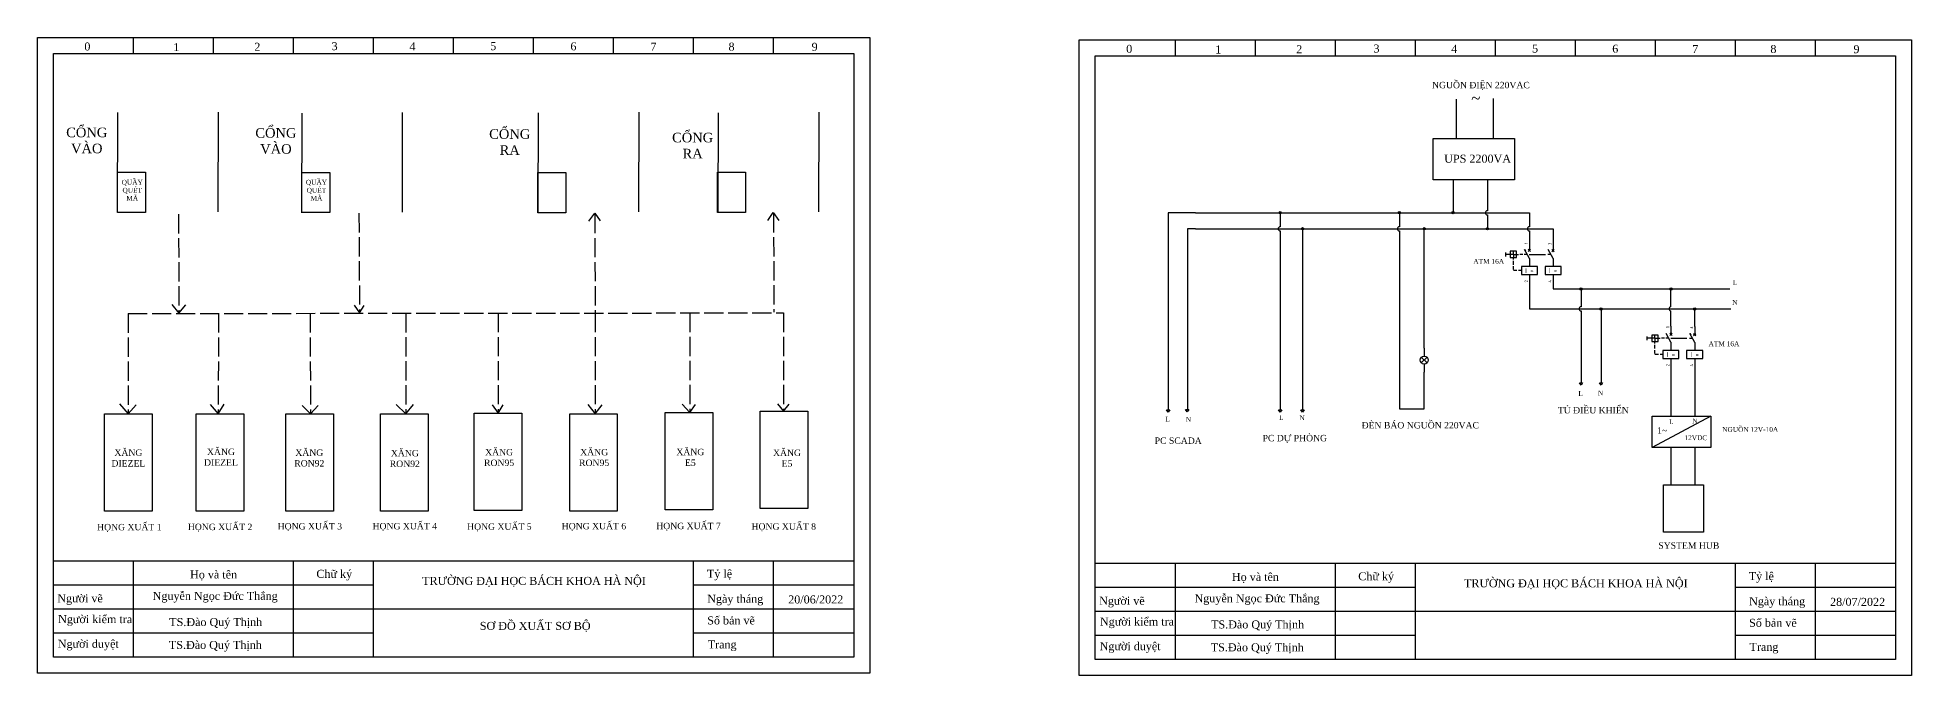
# Model space of a CAD drawing. Header units: inches. Extents: x 1440 to 4102, y 4 to 1474.
# Drawn here: x 1440 to 2612, y 1064 to 1463 of the extents above; entities that cross this region are included whole.
import ezdxf
from ezdxf.enums import TextEntityAlignment as Align

# ---------------------------------------------------------------- set-up
doc = ezdxf.new("R2010")
doc.units = ezdxf.units.IN
doc.header["$MEASUREMENT"] = 0
doc.linetypes.add('ACAD_ISO02W100', pattern=[15, 12, -3])
for name, color, linetype in [('LINK', 9, 'Continuous'), ('MISC', 7, 'Continuous'), ('SYMS', 7, 'Continuous'), ('TERMS', 123, 'Continuous'), ('WIRES', 7, 'Continuous'), ('YEL_14_THHN', 2, 'Continuous')]:
    doc.layers.add(name, color=color, linetype=linetype)
for name, color, linetype, lineweight in [('Net chu', 240, 'Continuous', 25), ('Net gach', 7, 'ACAD_ISO02W100', 25), ('Net vien', 5, 'Continuous', 25)]:
    doc.layers.add(name, color=color, linetype=linetype, lineweight=lineweight)
doc.styles.get("Standard").update_dxf_attribs({"font": 'times.ttf', "height": 5})
doc.styles.add('WD_IEC', font='ISOCP2.shx', dxfattribs={"width": 0.9, "height": 4})

# ---------------------------------------------------------------- blocks, each defined once
blk = doc.blocks.new('DATN')
at = {"layer": 'Net vien'}
for p, q in [((50, 377), (50, 387)), ((100, 377), (100, 387)), ((150, 377), (150, 387)), ((200, 377), (200, 387)), ((250, 377), (250, 387)), ((300, 377), (300, 387)), ((350, 377), (350, 387)), ((400, 377), (400, 387)), ((400, 377), (400, 387)), ((400, 377), (400, 387)), ((400, 377), (400, 387)), ((400, 377), (400, 387)), ((400, 377), (400, 387)), ((400, 377), (400, 387)), ((400, 377), (400, 387)), ((450, 377), (450, 387)), ((0, 0), (0, 377)), ((0, 377), (500, 377)), ((500, 377), (500, 0)), ((500, 60), (0, 60)), ((50, 0), (50, 60)), ((150, 0), (150, 60)), ((200, 0), (200, 60)), ((400, 0), (400, 60)), ((450, 0), (450, 60)), ((200, 45), (0, 45)), ((500, 45), (400, 45)), ((500, 30), (0, 30)), ((200, 15), (0, 15)), ((500, 15), (400, 15)), ((500, 0), (0, 0)), ((500, 0), (0, 0))]:
    blk.add_line(p, q, dxfattribs=at)
blk.add_lwpolyline([(-10, -10), (-10, 387), (510, 387), (510, -10), (-10, -10)], close=True, dxfattribs=at)
at = {"layer": 'Net chu', "char_height": 5, "attachment_point": 1}
for s, width, insert in [('0', 5.543, (19.3, 383.9)), ('1', 5.543, (74.9, 383.5)), ('2', 5.543, (125.5, 383.7)), ('3', 5.543, (173.8, 384.1)), ('4', 5.543, (222.4, 383.9)), ('5', 5.543, (272.9, 384.1)), ('6', 5.543, (323, 384)), ('7', 5.543, (373, 383.8)), ('8', 5.543, (421.8, 383.8)), ('9', 5.543, (473.7, 383.7)), ('\\pxqc;Họ và tên', 58.684, (70.7, 54.1)), ('\\pxqc;Chữ ký', 33.323, (158.8, 54.5)), ('\\pxqc;TRƯỜNG ĐẠI HỌC BÁCH KHOA HÀ NỘI', 142.89, (228.8, 50.1)), ('\\pxql;Tỷ lệ', 33.323, (408.3, 54.6)), ('\\pxql;Người vẽ', 41.508, (2.4, 39.2)), ('\\pxqc;Nguyễn Ngọc Đức Thắng', 92.893, (54.6, 40.7)), ('\\pxql;Ngày tháng', 36.697, (408.5, 38.9)), ('\\pxql;Người kiểm tra', 45.579, (2.9, 26.2)), ('\\pxql;Số bản vẽ', 33.323, (408.5, 25.4)), ('\\pxql;Người duyệt', 41.508, (2.7, 10.8)), ('\\pxql;Trang', 33.323, (408.8, 10.4))]:
    blk.add_mtext_dynamic_manual_height_columns(s, width=width, gutter_width=25, heights=[0], dxfattribs=dict(at, insert=insert))
blk = doc.blocks.new('WDDOT')
for radius in [0.72, 0.449, 0.223]:
    blk.add_circle((0, 0), radius)
blk = doc.blocks.new('VLT1R')
for p, q in [((-1.8, -1.8), (1.8, 1.8)), ((1.8, -1.8), (-1.8, 1.8)), ((0, 7.5), (0, 2.5)), ((0, -2.5), (0, -7.5))]:
    blk.add_line(p, q)
blk.add_circle((0, 0), 2.5)
at = {"style": 'WD_IEC'}
for tag, p in [('INST', (-5.5, 10.3)), ('TAG1', (-5.5, 3.3)), ('LOC', (-5.5, 6.8)), ('DESC3', (-5.5, -13.3)), ('DESC2', (-5.5, -9.8)), ('DESC1', (-5.5, -6.3))]:
    blk.add_attdef(tag, text='', height=2.5, dxfattribs=at).set_placement(p, align=Align.RIGHT)
at = {"style": 'WD_IEC', "flags": 9}
for tag, p in [('MFG', (-6, -0.2)), ('CAT', (-6, -2.8))]:
    blk.add_attdef(tag, text='', height=1.5, dxfattribs=at).set_placement(p, align=Align.RIGHT)
at = {"style": 'WD_IEC'}
blk.add_attdef('TERM01', text='', height=2, rotation=90, dxfattribs=at).set_placement((-1, 7.5), align=Align.RIGHT)
blk.add_attdef('TERM02', (-1, -7.5), '', height=2, rotation=90, dxfattribs=at)
at = {"style": 'WD_IEC', "flags": 1}
for tag, p, height in [('X4LINK', (-3, 0), 0.32), ('X2TERM01', (0, 7.5), 0.32), ('X1LINK', (3, 0), 0.32), ('X8TERM02', (0, -7.5), 0.32), ('ASSYCODE', (1, -4), 1), ('FAMILY', (1, -5.5), 1), ('CATDESC', (1, -7), 1)]:
    blk.add_attdef(tag, p, '', height=height, dxfattribs=at)
at = {"lineweight": 13, "style": 'WD_IEC'}
blk.add_attdef('COLOR', text='', height=2.5, dxfattribs=at).set_placement((3.8, 0), align=Align.MIDDLE_LEFT)
at = {"lineweight": 15, "style": 'WD_IEC'}
for tag, p in [('WDTAGALT', (-5.5, -22)), ('XREF', (-5.5, -18))]:
    blk.add_attdef(tag, text='', height=2.5, dxfattribs=at).set_placement(p, align=Align.RIGHT)
blk = doc.blocks.new('VCB11Q29')
for p, q in [((-15, 1.2), (-15, -1.2)), ((-12, 0), (-15, 0)), ((-10, 2), (-12, 2)), ((-12, 2), (-12, -2)), ((-10, 0), (-12, 0)), ((-10, 0), (-10, 2)), ((-8, 2), (-10, 2)), ((-10, 0), (-10, -2)), ((-10, 0), (-8, 0)), ((-8, -2), (-8, 2)), ((-8, 0), (-6.7, 0)), ((-4.1, 0), (-5.9, 0)), ((-1.4, 0), (-3.2, 0)), ((0, -2.5), (-3.1, 3.1)), ((-3.1, 3.1), (-2.5, 2)), ((-0.7, 1.8), (0.7, 3.2)), ((-0.7, 3.2), (0.7, 1.8)), ((0, 7.5), (0, 2.5)), ((-12, -2), (-8, -2)), ((-10, -3.2), (-10, -2)), ((-10, -6.4), (-10, -4.1)), ((-10, -9.4), (-10, -7.3)), ((-7.9, -10), (-10, -10)), ((-5, -10), (-6.8, -10)), ((0, -2.5), (0, -7.5)), ((0, -12.5), (0, -17.5))]:
    blk.add_line(p, q)
blk.add_lwpolyline([(-5, -7.5), (-5, -12.5), (5, -12.5), (5, -7.5)], close=True)
at = {"style": 'WD_IEC'}
for tag, p in [('TAG1', (-18.4, 1.7)), ('INST', (-18.4, 7.7)), ('LOC', (-18.4, 4.7)), ('RATING1', (-18.5, -8.6)), ('DESC1', (-18.5, -11.6)), ('DESC2', (-18.5, -14.6)), ('DESC3', (-18.5, -17.6))]:
    blk.add_attdef(tag, text='', height=2.5, dxfattribs=at).set_placement(p, align=Align.RIGHT)
at = {"style": 'WD_IEC', "flags": 1}
for tag, p, height in [('X4LINK', (-15, 0), 0.32), ('X1LINK', (-0.2, 0), 0.32), ('X2TERM01', (0, 7.5), 0.32), ('MFG', (2.8, 6.5), 1.5), ('CAT', (2.8, 4), 1.5), ('CONTACT', (-5, -7.5), 1), ('COMMON', (-3.7, -8.8), 1), ('X8TERM02', (0, -17.5), 0.32), ('ASSYCODE', (0.7, -13.8), 1), ('FAMILY', (0.7, -15.3), 1), ('CATDESC', (0.7, -16.8), 1)]:
    blk.add_attdef(tag, p, '', height=height, dxfattribs=at)
at = {"style": 'WD_IEC'}
blk.add_attdef('TERM01', text='', height=2, rotation=90, dxfattribs=at).set_placement((-1, 7.5), align=Align.RIGHT)
at = {"lineweight": 15, "style": 'WD_IEC'}
blk.add_attdef('XREF', text='', height=2.5, dxfattribs=at).set_placement((-18.5, -5.6), align=Align.RIGHT)
at = {"style": 'WD_IEC'}
blk.add_attdef('TERM02', (-1, -17.5), '', height=2, rotation=90, dxfattribs=at)
blk.add_attdef('I', text='', height=3, dxfattribs=at).set_placement((0.1, -11.6), align=Align.CENTER)
blk = doc.blocks.new('VCB21Q29')
for p, q in [((-1.4, 0), (-3.2, 0)), ((0, -2.5), (-3.1, 3.1)), ((-3.1, 3.1), (-2.5, 2)), ((-0.7, 1.8), (0.7, 3.2)), ((-0.7, 3.2), (0.7, 1.8)), ((0, 7.5), (0, 2.5)), ((0, -2.5), (0, -7.5)), ((0, -12.5), (0, -17.5))]:
    blk.add_line(p, q)
blk.add_lwpolyline([(-5, -7.5), (-5, -12.5), (5, -12.5), (5, -7.5)], close=True)
at = {"style": 'WD_IEC'}
for tag, p in [('TAG2', (-6.5, 1.9)), ('INST', (-6.5, 7.9)), ('LOC', (-6.5, 4.9)), ('DESC1', (-6.7, -11.5)), ('DESC3', (-6.7, -17.5)), ('DESC2', (-6.7, -14.5))]:
    blk.add_attdef(tag, text='', height=2.5, dxfattribs=at).set_placement(p, align=Align.RIGHT)
at = {"style": 'WD_IEC', "flags": 1}
for tag, p, height in [('X4LINK', (-5.1, 0), 0.32), ('X1LINK', (-0.1, 0), 0.32), ('X2TERM01', (0, 7.5), 0.32), ('CONTACT', (-5, -7.5), 1), ('X8TERM02', (0, -17.5), 0.32), ('FAMILY', (0.7, -15.3), 1)]:
    blk.add_attdef(tag, p, '', height=height, dxfattribs=at)
at = {"style": 'WD_IEC'}
blk.add_attdef('TERM01', text='', height=2, rotation=90, dxfattribs=at).set_placement((-1, 7.5), align=Align.RIGHT)
at = {"style": 'WD_IEC', "flags": 1}
blk.add_attdef('RATING1', text='', height=2.5, dxfattribs=at).set_placement((-6.7, -8.5), align=Align.RIGHT)
at = {"lineweight": 15, "style": 'WD_IEC'}
blk.add_attdef('XREF', text='', height=2.5, dxfattribs=at).set_placement((-6.7, -5.5), align=Align.RIGHT)
at = {"style": 'WD_IEC'}
blk.add_attdef('TERM02', (-1, -17.5), '', height=2, rotation=90, dxfattribs=at)
blk.add_attdef('I', text='', height=3, dxfattribs=at).set_placement((0, -11.5), align=Align.CENTER)

msp = doc.modelspace()

# ---------------------------------------------------------------- linework, layer by layer
msp.add_line((2486, 1226.5), (2449.5, 1207))
for points in [[(2312.5, 1400), (2363.5, 1400), (2363.5, 1374), (2312.5, 1374)], [(2449.5, 1226.5), (2486, 1226.5), (2486, 1207), (2449.5, 1207)], [(2456.5, 1183.5), (2481.5, 1183.5), (2481.5, 1154), (2456.5, 1154)]]:
    msp.add_lwpolyline(points, close=True)
at = {"layer": 'LINK'}
for points in [[(2372.6, 1327.5), (2382.7, 1327.5)], [(2461.1, 1275.1), (2471.2, 1275.1)]]:
    msp.add_lwpolyline(points, dxfattribs=at)
at = {"layer": 'Net gach'}
for p, q in [((1528.6, 1352.6), (1528.9, 1290.9)), ((1641.4, 1353.2), (1641.7, 1291.4)), ((1788.7, 1352.7), (1789, 1290.9)), ((1900.4, 1353.3), (1900.7, 1291.5)), ((1497.1, 1290.6), (1906.7, 1291)), ((1497.1, 1290.6), (1497.1, 1228)), ((1553.7, 1290.7), (1553.3, 1228)), ((1610.8, 1290.7), (1611.2, 1228)), ((1670.7, 1290.8), (1670.7, 1228)), ((1728.4, 1290.9), (1728.3, 1228.4)), ((1789, 1290.9), (1789, 1228)), ((1848.1, 1291), (1848.1, 1228.8)), ((1906.7, 1291), (1906.7, 1229.6))]:
    msp.add_line(p, q, dxfattribs=at)
at = {"layer": 'WIRES'}
for p, q in [((1490.4, 1416.1), (1490.3, 1353.8)), ((1490.4, 1416.1), (1490.3, 1353.8)), ((1553.3, 1416.4), (1553.2, 1354.1)), ((1605.6, 1415.8), (1605.5, 1353.5)), ((1605.6, 1415.8), (1605.5, 1353.5)), ((1668.4, 1416.2), (1668.3, 1353.9)), ((1753.3, 1416), (1753.2, 1353.7)), ((1753.3, 1416), (1753.2, 1353.7)), ((1816.2, 1416.4), (1816.1, 1354.1)), ((1865.8, 1416), (1865.7, 1353.7)), ((1865.8, 1416), (1865.7, 1353.7)), ((1928.7, 1416.4), (1928.6, 1354.1)), ((1785.1, 1348.3), (1788.8, 1353.2)), ((1788.8, 1353.2), (1792.1, 1348.5)), ((1896.8, 1348.6), (1900.3, 1353.6)), ((1900.3, 1353.6), (1903.7, 1348.7)), ((1524.5, 1296.3), (1528.9, 1290.9)), ((1528.9, 1290.9), (1533.3, 1296)), ((1638.4, 1295.8), (1641.7, 1291.1)), ((1641.7, 1291.1), (1644.6, 1295.7)), ((1491.7, 1234.1), (1497.1, 1228)), ((1497.1, 1228), (1502.2, 1233.6)), ((1548.5, 1233.8), (1553.3, 1228)), ((1553.3, 1228), (1557.2, 1233.9)), ((1605.9, 1233.2), (1611.2, 1228)), ((1611.2, 1228), (1615.9, 1233.1)), ((1664.7, 1233.7), (1670.7, 1228)), ((1670.7, 1228), (1675.4, 1233.7)), ((1724.6, 1233.6), (1728.3, 1228.4)), ((1728.3, 1228.4), (1731.5, 1233.6)), ((1784.4, 1233.8), (1789, 1228)), ((1789, 1228), (1793.3, 1233.6)), ((1843.4, 1233.9), (1848.1, 1228.8)), ((1848.1, 1228.8), (1851.6, 1233.7)), ((1902.8, 1234.1), (1906.7, 1229.6)), ((1906.7, 1229.6), (1910.2, 1234))]:
    msp.add_line(p, q, dxfattribs=at)
for points in [[(1490.4, 1378.9), (1507.9, 1378.9), (1507.9, 1353.7), (1490.4, 1353.7)], [(1490.4, 1378.9), (1507.9, 1378.9), (1507.9, 1353.7), (1490.4, 1353.7)], [(1605.6, 1378.7), (1623.1, 1378.7), (1623.1, 1353.6), (1605.6, 1353.6)], [(1753.1, 1378.6), (1770.6, 1378.6), (1770.6, 1353.5), (1753.1, 1353.5)], [(1865.5, 1378.8), (1882.9, 1378.8), (1882.9, 1353.7), (1865.5, 1353.7)], [(1892, 1229.6), (1921.8, 1229.6), (1921.8, 1168.8), (1892, 1168.8)], [(1482.3, 1228), (1512.1, 1228), (1512.1, 1167.2), (1482.3, 1167.2)], [(1482.3, 1228), (1512.1, 1228), (1512.1, 1167.2), (1482.3, 1167.2)], [(1539.6, 1228), (1569.4, 1228), (1569.4, 1167.2), (1539.6, 1167.2)], [(1595.7, 1228), (1625.4, 1228), (1625.4, 1167.2), (1595.7, 1167.2)], [(1654.9, 1228), (1684.7, 1228), (1684.7, 1167.2), (1654.9, 1167.2)], [(1713.4, 1228.4), (1743.2, 1228.4), (1743.2, 1167.6), (1713.4, 1167.6)], [(1773.1, 1228), (1802.8, 1228), (1802.8, 1167.2), (1773.1, 1167.2)], [(1832.7, 1228.8), (1862.5, 1228.8), (1862.5, 1168), (1832.7, 1168)]]:
    msp.add_lwpolyline(points, close=True, dxfattribs=at)
at = {"layer": 'YEL_14_THHN'}
for p, q in [((2327, 1424.5), (2327, 1400)), ((2350, 1425), (2350, 1400)), ((2325, 1374), (2325, 1353.5)), ((2346.5, 1374), (2346.5, 1354.8)), ((2164, 1353.5), (2147, 1353.5)), ((2147, 1353.5), (2147, 1230.5)), ((2164, 1353.5), (2147, 1353.5)), ((2147, 1353.5), (2147, 1230.5)), ((2164, 1353.5), (2372.7, 1353.5)), ((2217, 1353.5), (2217, 1344.8)), ((2291.5, 1353.5), (2291.5, 1344.8)), ((2346.5, 1352.2), (2346.5, 1343.5)), ((2372.7, 1353.5), (2372.7, 1344.8)), ((2164, 1343.5), (2159, 1343.5)), ((2159, 1343.5), (2159, 1230.5)), ((2164, 1343.5), (2159, 1343.5)), ((2159, 1343.5), (2159, 1230.5)), ((2164, 1343.5), (2387.5, 1343.5)), ((2217, 1342.2), (2217, 1230.5)), ((2231, 1343.5), (2231, 1230.5)), ((2291.5, 1342.2), (2291.5, 1231)), ((2307, 1269), (2307, 1343.5)), ((2372.7, 1342.2), (2372.7, 1330)), ((2387.5, 1343.5), (2387.5, 1329.9)), ((2372.7, 1325), (2372.7, 1320)), ((2372.7, 1315), (2372.7, 1293.5)), ((2387.5, 1314.9), (2387.5, 1306)), ((2387.5, 1306), (2389.7, 1306)), ((2389.7, 1306), (2498, 1306)), ((2405, 1306), (2405, 1294.8)), ((2461.2, 1294.8), (2461.2, 1306)), ((2372.7, 1293.5), (2498.5, 1293.5)), ((2405, 1292.2), (2405, 1247.2)), ((2417.5, 1293.5), (2417.5, 1247.2)), ((2461.2, 1282.6), (2461.2, 1292.2)), ((2476, 1282.5), (2476, 1293.5)), ((2461.2, 1272.6), (2461.2, 1267.6)), ((2307, 1231), (2307, 1254)), ((2461.2, 1257.6), (2461.2, 1226.5)), ((2476, 1257.5), (2476, 1226.5)), ((2404, 1247.2), (2406, 1247.2)), ((2405, 1245.8), (2404, 1247.2)), ((2404, 1247.2), (2406, 1247.2)), ((2405, 1245.8), (2404, 1247.2)), ((2406, 1247.2), (2405, 1245.8)), ((2406, 1247.2), (2405, 1245.8)), ((2416.5, 1247.2), (2418.5, 1247.2)), ((2417.5, 1245.8), (2416.5, 1247.2)), ((2416.5, 1247.2), (2418.5, 1247.2)), ((2417.5, 1245.8), (2416.5, 1247.2)), ((2418.5, 1247.2), (2417.5, 1245.8)), ((2418.5, 1247.2), (2417.5, 1245.8)), ((2146, 1230.5), (2148, 1230.5)), ((2147, 1229), (2146, 1230.5)), ((2146, 1230.5), (2148, 1230.5)), ((2147, 1229), (2146, 1230.5)), ((2148, 1230.5), (2147, 1229)), ((2148, 1230.5), (2147, 1229)), ((2157.9, 1230.6), (2159.9, 1230.6)), ((2158.9, 1229.1), (2157.9, 1230.6)), ((2157.9, 1230.6), (2159.9, 1230.6)), ((2158.9, 1229.1), (2157.9, 1230.6)), ((2159.9, 1230.6), (2158.9, 1229.1)), ((2159.9, 1230.6), (2158.9, 1229.1)), ((2216, 1230.5), (2218, 1230.5)), ((2217, 1229), (2216, 1230.5)), ((2216, 1230.5), (2218, 1230.5)), ((2217, 1229), (2216, 1230.5)), ((2218, 1230.5), (2217, 1229)), ((2218, 1230.5), (2217, 1229)), ((2230, 1230.5), (2232, 1230.5)), ((2231, 1229), (2230, 1230.5)), ((2230, 1230.5), (2232, 1230.5)), ((2231, 1229), (2230, 1230.5)), ((2232, 1230.5), (2231, 1229)), ((2232, 1230.5), (2231, 1229)), ((2291.5, 1231), (2307, 1231)), ((2461.2, 1207), (2461.2, 1183.5)), ((2476, 1207), (2476, 1183.5))]:
    msp.add_line(p, q, dxfattribs=at)
for centre in [(2346.5, 1353.5), (2217, 1343.5), (2291.5, 1343.5), (2372.7, 1343.5), (2405, 1293.5), (2461.2, 1293.5)]:
    msp.add_arc(centre, 1.27, 90, 270, dxfattribs=at)

# ---------------------------------------------------------------- block references
at = {"layer": 'Net chu'}
for p in [(1450.5, 1076), (2101.5, 1074.5)]:
    msp.add_blockref('DATN', p, dxfattribs=at)
at = {"layer": 'SYMS'}
for name, p in [('WDDOT', (2217, 1353.5)), ('WDDOT', (2291.5, 1353.5)), ('WDDOT', (2325, 1353.5)), ('WDDOT', (2231, 1343.5)), ('WDDOT', (2307, 1343.5)), ('WDDOT', (2346.5, 1343.5)), ('WDDOT', (2405, 1306)), ('WDDOT', (2461.2, 1306)), ('WDDOT', (2417.5, 1293.5)), ('WDDOT', (2476, 1293.5)), ('VLT1R', (2307, 1261.5))]:
    msp.add_blockref(name, p, dxfattribs=at)
ref = msp.add_blockref('VCB11Q29', (2372.7, 1327.5), dxfattribs=at)
ref.add_attrib('I', 'I >', dxfattribs={"layer": 'MISC', "height": 3, "style": 'WD_IEC'}).set_placement((2372.8, 1315.9), align=Align.CENTER)
ref.add_attrib('TERM01', '1', dxfattribs={"layer": 'TERMS', "height": 2, "rotation": 90, "style": 'WD_IEC'}).set_placement((2371.7, 1335), align=Align.RIGHT)
ref.add_attrib('TERM02', '2', (2371.7, 1310), dxfattribs={"layer": 'TERMS', "height": 2, "rotation": 90, "style": 'WD_IEC'})
ref = msp.add_blockref('VCB21Q29', (2387.5, 1327.4), dxfattribs=at)
ref.add_attrib('I', 'I >', dxfattribs={"layer": 'MISC', "height": 3, "style": 'WD_IEC'}).set_placement((2387.5, 1316), align=Align.CENTER)
ref.add_attrib('TERM01', '3', dxfattribs={"layer": 'TERMS', "height": 2, "rotation": 90, "style": 'WD_IEC'}).set_placement((2386.5, 1334.9), align=Align.RIGHT)
ref.add_attrib('TERM02', '4', (2386.5, 1309.9), dxfattribs={"layer": 'TERMS', "height": 2, "rotation": 90, "style": 'WD_IEC'})
ref = msp.add_blockref('VCB11Q29', (2461.2, 1275.1), dxfattribs=at)
ref.add_attrib('I', 'I >', dxfattribs={"layer": 'MISC', "height": 3, "style": 'WD_IEC'}).set_placement((2461.3, 1263.5), align=Align.CENTER)
ref.add_attrib('TERM01', '1', dxfattribs={"layer": 'TERMS', "height": 2, "rotation": 90, "style": 'WD_IEC'}).set_placement((2460.2, 1282.6), align=Align.RIGHT)
ref.add_attrib('TERM02', '2', (2460.2, 1257.6), dxfattribs={"layer": 'TERMS', "height": 2, "rotation": 90, "style": 'WD_IEC'})
ref = msp.add_blockref('VCB21Q29', (2476, 1275), dxfattribs=at)
ref.add_attrib('I', 'I >', dxfattribs={"layer": 'MISC', "height": 3, "style": 'WD_IEC'}).set_placement((2476, 1263.5), align=Align.CENTER)
ref.add_attrib('TERM01', '3', dxfattribs={"layer": 'TERMS', "height": 2, "rotation": 90, "style": 'WD_IEC'}).set_placement((2475, 1282.5), align=Align.RIGHT)
ref.add_attrib('TERM02', '4', (2475, 1257.5), dxfattribs={"layer": 'TERMS', "height": 2, "rotation": 90, "style": 'WD_IEC'})

# ---------------------------------------------------------------- texts
for s, height, p in [('~', 7, (2336.4, 1421.6)), ('1~', 4, (2452.5, 1215.5))]:
    msp.add_text(s, height=height).set_placement(p)
at = {"color": 150, "char_height": 4, "attachment_point": 1}
for s, width, insert in [('NGUỒN ĐIỆN 220VAC ', 61.238, (2311.9, 1435.3)), ('TỦ ĐIỀU KHIỂN', 61.238, (2390.5, 1232.2)), ('ĐÈN BÁO NGUỒN 220VAC', 98.278, (2267.9, 1222.8)), ('PC SCADA ', 61.238, (2138.6, 1213.2)), ('PC DỰ PHÒNG', 61.238, (2206, 1214.8)), ('SYSTEM HUB', 61.238, (2453.3, 1147.7))]:
    msp.add_mtext_dynamic_manual_height_columns(s, width=width, gutter_width=13.1, heights=[2.29], dxfattribs=dict(at, insert=insert))
at = {"color": 0, "attachment_point": 1}
for s, insert, char_height in [('UPS 2200VA', (2319.5, 1389.8), 5), ('12VDC', (2469.6, 1214.5), 3)]:
    msp.add_mtext_dynamic_manual_height_columns(s, width=43.375, gutter_width=13.1, heights=[2.29], dxfattribs=dict(at, insert=insert, char_height=char_height))
at = {"layer": 'Net chu', "char_height": 5, "attachment_point": 1}
for s, width, insert in [('20/06/2022', 6.195, (1909.6, 1114.5)), ('28/07/2022', 6.195, (2560.6, 1113)), ('\\pxqc;TS.Đào Quý Thịnh', 58.551, (1522.6, 1100.4)), ('\\pxqc;SƠ ĐỒ XUẤT SƠ BỘ', 146.174, (1678.4, 1098)), ('\\pxqc;TS.Đào Quý Thịnh', 58.551, (2173.6, 1098.9)), ('\\pxqc;TS.Đào Quý Thịnh', 58.551, (1522.4, 1086.1)), ('\\pxqc;TS.Đào Quý Thịnh', 58.551, (2173.4, 1084.6))]:
    msp.add_mtext_dynamic_manual_height_columns(s, width=width, gutter_width=25, heights=[0], dxfattribs=dict(at, insert=insert))
at = {"layer": 'WIRES', "color": 150, "attachment_point": 1}
for s, width, insert, char_height in [('\\pxqc;CỔNG VÀO', 28.766, (1456.9, 1406.7), 6), ('\\pxqc;CỔNG VÀO', 28.766, (1575.1, 1406.4), 6), ('\\pxqc;CỔNG RA', 28.766, (1721.2, 1405.7), 6), ('\\pxqc;CỔNG RA', 28.766, (1835.5, 1403.5), 6), ('\\pxqc;QUẦY QUÉT MÃ', 12.623, (1493.4, 1374.1), 3), ('\\pxqc;QUẦY QUÉT MÃ', 12.623, (1608.5, 1374.1), 3), ('ATM 16A', 26.392, (2337.7, 1324.7), 3), ('L', 7.586, (2499.8, 1311.6), 3), ('N', 7.586, (2499.5, 1299), 3), ('ATM 16A', 26.392, (2484.7, 1273.2), 3), ('L', 7.586, (2403.3, 1242.1), 3), ('N', 7.586, (2415.5, 1242.5), 3), ('L', 7.586, (2145.3, 1226.1), 3), ('N', 7.586, (2158, 1226), 3), ('L', 7.586, (2216.3, 1227.1), 3), ('N', 7.586, (2229, 1227), 3), ('L', 7.586, (2460, 1224.5), 3), ('N', 7.586, (2474.5, 1225), 3), ('NGUỒN 12V-10A', 37.025, (2493.2, 1219.7), 3), ('\\pxqc;XĂNG\\PDIEZEL', 12.623, (1491, 1205.7), 4), ('\\pxqc;XĂNG\\PDIEZEL', 23.282, (1543.5, 1206.2), 4), ('\\pxqc;XĂNG\\PRON92', 23.282, (1598.7, 1205.7), 4), ('\\pxqc;XĂNG\\PRON92', 23.282, (1658.4, 1205.4), 4), ('\\pxqc;XĂNG\\PRON95', 23.282, (1717.3, 1206), 4), ('\\pxqc;XĂNG\\PRON95', 23.282, (1776.7, 1206), 4), ('\\pxqc;XĂNG\\PE5', 23.282, (1836.8, 1206.1), 4), ('\\pxqc;XĂNG\\PE5', 23.282, (1897.2, 1205.6), 4), ('\\pxqc;HỌNG XUẤT 1', 40.605, (1477.6, 1159.2), 4), ('\\pxqc;HỌNG XUẤT 2', 40.605, (1534.3, 1159.3), 4), ('\\pxqc;HỌNG XUẤT 3', 40.605, (1590.4, 1159.7), 4), ('\\pxqc;HỌNG XUẤT 4', 40.605, (1649.7, 1159.8), 4), ('\\pxqc;HỌNG XUẤT 5', 40.605, (1708.8, 1159.5), 4), ('\\pxqc;HỌNG XUẤT 6', 40.605, (1767.9, 1159.8), 4), ('\\pxqc;HỌNG XUẤT 7', 40.605, (1827, 1159.9), 4), ('\\pxqc;HỌNG XUẤT 8', 40.605, (1886.5, 1159.6), 4)]:
    msp.add_mtext_dynamic_manual_height_columns(s, width=width, gutter_width=25, heights=[0], dxfattribs=dict(at, insert=insert, char_height=char_height))

doc.saveas('drawing.dxf')
